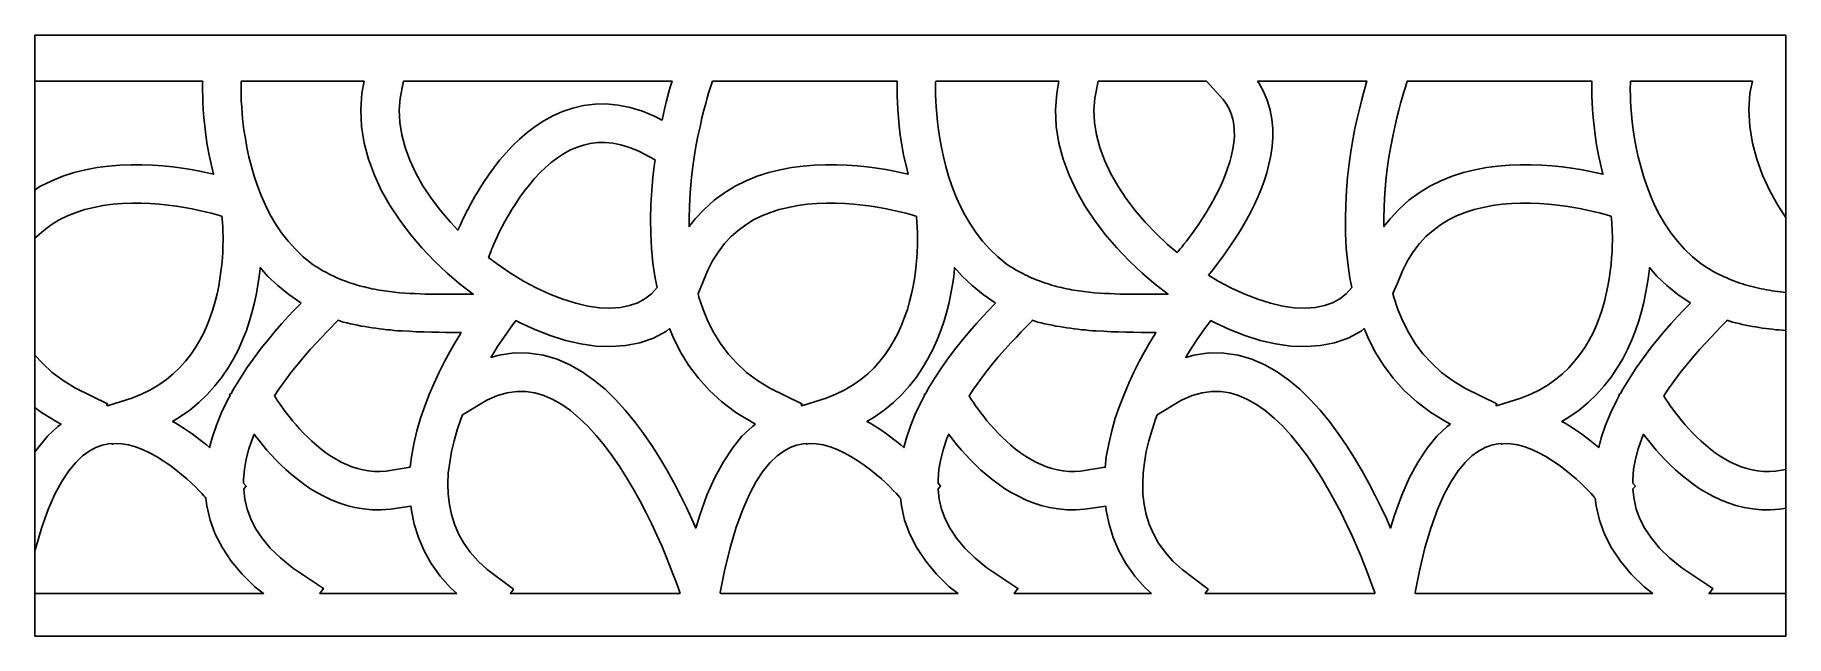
# Model space of a CAD drawing. Extents: x -52 to 65, y 4 to 44.
import ezdxf

# ---------------------------------------------------------------- set-up
doc = ezdxf.new("R2010")
doc.units = 0
doc.header["$MEASUREMENT"] = 0
doc.layers.get('0').update_dxf_attribs({"linetype": 'CONTINUOUS'})
doc.layers.add('LAYER_1', color=18, linetype='CONTINUOUS')

msp = doc.modelspace()

# ---------------------------------------------------------------- linework, layer by layer
for p, q in [((-51.87, 4.4), (-51.87, 44.4)), ((64.58, 4.4), (64.58, 44.4))]:
    msp.add_line(p, q)
at = {"layer": 'LAYER_1'}
for points in [[(64.58, 44.4), (-30.08, 44.4), (-51.87, 44.4)], [(64.58, 44.39), (-51.87, 44.39)], [(-51.87, 4.4), (64.58, 4.4)], [(-51.87, 4.4), (-30.08, 4.4), (64.58, 4.4)]]:
    msp.add_lwpolyline(points, dxfattribs=at)
for points in [[(-40.71, 41.32), (-40.72, 41.19), (-40.72, 40.97), (-40.72, 40.68), (-40.71, 40.33), (-40.7, 39.91), (-40.68, 39.44), (-40.64, 38.92), (-40.58, 38.35), (-40.5, 37.74), (-40.41, 37.09), (-40.28, 36.41), (-40.13, 35.71), (-39.99, 35.13), (-40.4, 35.23), (-40.92, 35.34), (-41.48, 35.44), (-42.08, 35.54), (-42.71, 35.62), (-43.37, 35.69), (-44.05, 35.74), (-44.76, 35.77), (-45.48, 35.77), (-46.23, 35.74), (-46.98, 35.68), (-47.74, 35.58), (-48.5, 35.43), (-49.26, 35.24), (-50.02, 35), (-50.76, 34.69), (-51.5, 34.33), (-51.87, 34.1), (-51.87, 41.32), (-40.71, 41.32)], [(-38.15, 41.32), (-29.98, 41.32), (-30.13, 40.54), (-30.21, 39.43), (-30.16, 38.31), (-29.98, 37.21), (-29.69, 36.13), (-29.3, 35.07), (-28.82, 34.04), (-28.25, 33.04), (-27.61, 32.07), (-26.9, 31.13), (-26.14, 30.23), (-25.32, 29.37), (-24.45, 28.55), (-23.54, 27.78), (-22.72, 27.15), (-24.15, 27.15), (-24.86, 27.15), (-25.21, 27.15), (-25.56, 27.16), (-25.91, 27.16), (-26.25, 27.17), (-26.6, 27.19), (-26.94, 27.2), (-27.28, 27.23), (-27.62, 27.25), (-27.96, 27.29), (-28.3, 27.32), (-28.63, 27.37), (-28.97, 27.42), (-29.3, 27.48), (-29.47, 27.51), (-29.63, 27.55), (-29.79, 27.59), (-29.96, 27.63), (-30.12, 27.67), (-30.29, 27.71), (-30.45, 27.76), (-30.61, 27.81), (-30.77, 27.86), (-30.93, 27.91), (-31.1, 27.97), (-31.26, 28.03), (-31.42, 28.09), (-31.58, 28.15), (-31.74, 28.22), (-31.89, 28.29), (-32.05, 28.37), (-32.21, 28.44), (-32.37, 28.52), (-32.53, 28.61), (-32.68, 28.69), (-32.84, 28.78), (-32.99, 28.88), (-33.15, 28.97), (-33.3, 29.07), (-33.46, 29.18), (-34.03, 29.64), (-34.55, 30.14), (-35.03, 30.68), (-35.47, 31.24), (-35.87, 31.83), (-36.22, 32.44), (-36.54, 33.07), (-36.83, 33.71), (-37.08, 34.36), (-37.29, 35.01), (-37.48, 35.65), (-37.64, 36.29), (-37.77, 36.91), (-37.88, 37.51), (-37.97, 38.09), (-38.04, 38.63), (-38.09, 39.14), (-38.12, 39.61), (-38.15, 40.03), (-38.16, 40.39), (-38.16, 40.7), (-38.16, 40.95), (-38.16, 41.13), (-38.16, 41.23)], [(-27.37, 41.32), (-9.5, 41.32), (-9.52, 41.27), (-9.62, 40.93), (-9.73, 40.52), (-9.86, 40.03), (-10, 39.47), (-10.14, 38.85), (-10.17, 38.74), (-10.63, 38.98), (-11.46, 39.33), (-12.28, 39.58), (-13.09, 39.74), (-13.88, 39.81), (-14.64, 39.79), (-15.39, 39.7), (-16.1, 39.54), (-16.78, 39.31), (-17.42, 39.02), (-18.03, 38.69), (-18.6, 38.32), (-19.14, 37.91), (-19.64, 37.47), (-20.12, 37.02), (-20.56, 36.54), (-20.97, 36.06), (-21.36, 35.57), (-21.71, 35.08), (-22.04, 34.59), (-22.34, 34.12), (-22.62, 33.65), (-22.87, 33.21), (-23.09, 32.79), (-23.29, 32.4), (-23.46, 32.04), (-23.6, 31.73), (-23.72, 31.45), (-23.74, 31.42), (-24.24, 31.94), (-24.91, 32.73), (-25.52, 33.54), (-26.07, 34.37), (-26.54, 35.21), (-26.94, 36.06), (-27.25, 36.91), (-27.47, 37.75), (-27.61, 38.58), (-27.65, 39.4), (-27.59, 40.2)], [(-6.81, 41.32), (5.48, 41.32), (5.47, 41.19), (5.47, 40.97), (5.47, 40.68), (5.47, 40.33), (5.49, 39.91), (5.51, 39.44), (5.55, 38.92), (5.61, 38.35), (5.68, 37.74), (5.78, 37.09), (5.9, 36.41), (6.06, 35.71), (6.2, 35.13), (5.78, 35.23), (5.27, 35.34), (4.71, 35.44), (4.11, 35.54), (3.48, 35.62), (2.82, 35.69), (2.14, 35.74), (1.43, 35.77), (0.7, 35.77), (-0.04, 35.74), (-0.79, 35.68), (-1.55, 35.58), (-2.31, 35.43), (-3.07, 35.24), (-3.83, 35), (-4.58, 34.69), (-5.31, 34.33), (-6.02, 33.9), (-6.7, 33.4), (-7.35, 32.82), (-7.96, 32.17), (-8.37, 31.65), (-8.37, 32.15), (-8.35, 33.02), (-8.3, 33.87), (-8.23, 34.69), (-8.14, 35.49), (-8.03, 36.26), (-7.91, 36.99), (-7.78, 37.67), (-7.64, 38.3), (-7.51, 38.88), (-7.38, 39.4), (-7.26, 39.85), (-7.16, 40.23), (-7.07, 40.53), (-7, 40.74), (-6.96, 40.87)], [(8.04, 41.32), (16.23, 41.32), (16.08, 40.54), (16, 39.43), (16.05, 38.31), (16.23, 37.21), (16.52, 36.13), (16.91, 35.07), (17.39, 34.04), (17.96, 33.04), (18.6, 32.07), (19.3, 31.13), (20.07, 30.23), (20.89, 29.37), (21.76, 28.55), (22.67, 27.78), (23.49, 27.15), (22.05, 27.15), (21.34, 27.15), (20.99, 27.15), (20.64, 27.16), (20.29, 27.16), (19.95, 27.17), (19.6, 27.19), (19.26, 27.2), (18.92, 27.23), (18.57, 27.25), (18.24, 27.28), (17.9, 27.32), (17.56, 27.37), (17.23, 27.42), (17.06, 27.45), (16.9, 27.48), (16.73, 27.51), (16.56, 27.55), (16.4, 27.59), (16.24, 27.62), (16.07, 27.67), (15.91, 27.71), (15.74, 27.76), (15.58, 27.81), (15.42, 27.86), (15.26, 27.91), (15.1, 27.97), (14.94, 28.03), (14.78, 28.09), (14.62, 28.15), (14.46, 28.22), (14.3, 28.29), (14.14, 28.37), (13.98, 28.44), (13.82, 28.52), (13.66, 28.61), (13.51, 28.69), (13.35, 28.78), (13.19, 28.88), (13.04, 28.97), (12.88, 29.07), (12.73, 29.18), (12.16, 29.64), (11.63, 30.14), (11.15, 30.68), (10.72, 31.24), (10.32, 31.83), (9.97, 32.44), (9.65, 33.07), (9.36, 33.71), (9.11, 34.36), (8.89, 35.01), (8.71, 35.65), (8.55, 36.29), (8.41, 36.91), (8.31, 37.51), (8.22, 38.09), (8.15, 38.63), (8.1, 39.14), (8.07, 39.61), (8.04, 40.03), (8.03, 40.39), (8.03, 40.7), (8.03, 40.95), (8.03, 41.13), (8.03, 41.23)], [(18.84, 41.32), (26.05, 41.32), (27.15, 40.11), (27.37, 39.8), (27.55, 39.48), (27.69, 39.15), (27.79, 38.8), (27.86, 38.44), (27.89, 38.06), (27.9, 37.67), (27.87, 37.25), (27.8, 36.83), (27.71, 36.4), (27.6, 35.96), (27.45, 35.51), (27.29, 35.07), (27.1, 34.62), (26.9, 34.19), (26.69, 33.76), (26.46, 33.34), (26.23, 32.93), (26, 32.54), (25.76, 32.17), (25.53, 31.82), (25.31, 31.5), (25.09, 31.2), (24.89, 30.92), (24.71, 30.68), (24.54, 30.47), (24.4, 30.29), (24.29, 30.16), (24.2, 30.06), (24.16, 30), (24.09, 29.93), (23.46, 30.46), (22.69, 31.18), (21.97, 31.94), (21.3, 32.73), (20.69, 33.54), (20.14, 34.37), (19.67, 35.21), (19.27, 36.06), (18.96, 36.91), (18.73, 37.75), (18.6, 38.58), (18.56, 39.4), (18.62, 40.2)], [(29.43, 41.32), (36.71, 41.32), (36.69, 41.27), (36.59, 40.93), (36.48, 40.52), (36.35, 40.03), (36.21, 39.47), (36.07, 38.85), (35.92, 38.17), (35.78, 37.43), (35.65, 36.65), (35.54, 35.82), (35.43, 34.95), (35.35, 34.05), (35.3, 33.12), (35.28, 32.17), (35.29, 31.2), (35.34, 30.21), (35.44, 29.21), (35.58, 28.21), (35.71, 27.59), (35.34, 27.18), (34.91, 26.84), (34.43, 26.58), (33.89, 26.39), (33.28, 26.27), (32.61, 26.22), (31.88, 26.25), (31.11, 26.36), (30.29, 26.55), (29.45, 26.81), (28.59, 27.15), (27.71, 27.56), (26.83, 28.02), (26.17, 28.42), (26.26, 28.52), (26.39, 28.68), (26.55, 28.88), (26.73, 29.12), (26.94, 29.39), (27.16, 29.69), (27.4, 30.03), (27.65, 30.39), (27.91, 30.78), (28.17, 31.2), (28.44, 31.64), (28.7, 32.1), (28.96, 32.58), (29.21, 33.08), (29.45, 33.6), (29.67, 34.13), (29.87, 34.67), (30.05, 35.23), (30.2, 35.8), (30.32, 36.39), (30.41, 36.98), (30.45, 37.58), (30.45, 38.18), (30.4, 38.79), (30.28, 39.4), (30.1, 40), (29.86, 40.6), (29.54, 41.17)], [(39.4, 41.32), (51.68, 41.32), (51.68, 41.19), (51.68, 40.97), (51.68, 40.68), (51.68, 40.33), (51.7, 39.91), (51.72, 39.44), (51.76, 38.92), (51.82, 38.35), (51.89, 37.74), (51.99, 37.09), (52.11, 36.41), (52.26, 35.71), (52.41, 35.13), (51.99, 35.23), (51.47, 35.34), (50.91, 35.44), (50.32, 35.54), (49.69, 35.62), (49.03, 35.69), (48.34, 35.74), (47.64, 35.77), (46.91, 35.77), (46.17, 35.74), (45.42, 35.68), (44.66, 35.58), (43.9, 35.43), (43.14, 35.24), (42.38, 35), (41.63, 34.69), (40.9, 34.33), (40.19, 33.9), (39.5, 33.4), (38.86, 32.82), (38.25, 32.17), (37.84, 31.65), (37.84, 32.15), (37.86, 33.02), (37.91, 33.87), (37.98, 34.69), (38.07, 35.49), (38.18, 36.26), (38.3, 36.99), (38.43, 37.67), (38.56, 38.3), (38.7, 38.88), (38.83, 39.4), (38.94, 39.85), (39.05, 40.23), (39.14, 40.53), (39.21, 40.74), (39.25, 40.87)], [(54.24, 41.32), (62.35, 41.32), (62.19, 40.54), (62.12, 39.43), (62.17, 38.31), (62.35, 37.21), (62.64, 36.13), (63.03, 35.07), (63.51, 34.04), (64.07, 33.04), (64.58, 32.26), (64.58, 27.27), (64.22, 27.31), (64.03, 27.33), (63.85, 27.36), (63.67, 27.38), (63.49, 27.41), (63.3, 27.44), (63.12, 27.48), (62.94, 27.51), (62.76, 27.55), (62.58, 27.59), (62.41, 27.63), (62.23, 27.68), (62.05, 27.73), (61.87, 27.78), (61.7, 27.83), (61.52, 27.89), (61.34, 27.95), (61.17, 28.02), (60.99, 28.08), (60.82, 28.15), (60.65, 28.23), (60.47, 28.31), (60.3, 28.39), (60.13, 28.47), (59.96, 28.56), (59.78, 28.65), (59.61, 28.75), (59.44, 28.85), (59.27, 28.95), (59.11, 29.06), (58.94, 29.18), (58.37, 29.64), (57.84, 30.14), (57.36, 30.68), (56.93, 31.24), (56.53, 31.83), (56.17, 32.44), (55.85, 33.07), (55.57, 33.71), (55.32, 34.36), (55.1, 35.01), (54.92, 35.65), (54.76, 36.29), (54.62, 36.91), (54.51, 37.51), (54.43, 38.09), (54.36, 38.63), (54.31, 39.14), (54.27, 39.61), (54.25, 40.03), (54.24, 40.39), (54.23, 40.7), (54.23, 40.95), (54.24, 41.13), (54.24, 41.23)], [(-10.63, 36.1), (-11.71, 36.66), (-12.32, 36.92), (-12.9, 37.09), (-13.45, 37.2), (-13.97, 37.25), (-14.46, 37.24), (-14.94, 37.18), (-15.4, 37.07), (-15.85, 36.92), (-16.29, 36.73), (-16.71, 36.5), (-17.13, 36.22), (-17.53, 35.92), (-17.92, 35.58), (-18.29, 35.22), (-18.65, 34.84), (-18.99, 34.44), (-19.32, 34.03), (-19.62, 33.61), (-19.9, 33.19), (-20.16, 32.78), (-20.4, 32.37), (-20.62, 31.98), (-20.82, 31.62), (-20.99, 31.27), (-21.14, 30.96), (-21.27, 30.68), (-21.37, 30.44), (-21.45, 30.26), (-21.51, 30.12), (-21.54, 30.04), (-21.7, 29.6), (-21.11, 29.14), (-20.25, 28.55), (-19.38, 28.02), (-18.5, 27.56), (-17.62, 27.15), (-16.76, 26.81), (-15.91, 26.55), (-15.1, 26.36), (-14.33, 26.25), (-13.6, 26.22), (-12.93, 26.27), (-12.32, 26.39), (-11.78, 26.58), (-11.3, 26.84), (-10.87, 27.18), (-10.5, 27.59), (-10.62, 28.21), (-10.77, 29.21), (-10.87, 30.21), (-10.92, 31.2), (-10.93, 32.17), (-10.91, 33.12), (-10.85, 34.05), (-10.77, 34.95), (-10.67, 35.82)], [(-51.87, 23.09), (-51.87, 30.87), (-51.75, 30.99), (-51.28, 31.4), (-50.79, 31.77), (-50.26, 32.09), (-49.71, 32.36), (-49.14, 32.59), (-48.55, 32.78), (-47.95, 32.93), (-47.33, 33.05), (-46.7, 33.14), (-46.07, 33.19), (-45.44, 33.21), (-44.81, 33.21), (-44.2, 33.19), (-43.6, 33.14), (-43.01, 33.08), (-42.45, 33.01), (-41.92, 32.92), (-41.42, 32.83), (-40.95, 32.73), (-40.53, 32.63), (-40.15, 32.54), (-39.81, 32.45), (-39.54, 32.37), (-39.44, 32.34), (-39.4, 31.92), (-39.39, 31.84), (-39.38, 31.72), (-39.37, 31.54), (-39.37, 31.31), (-39.36, 31.03), (-39.36, 30.72), (-39.37, 30.37), (-39.38, 29.98), (-39.41, 29.56), (-39.44, 29.12), (-39.5, 28.66), (-39.57, 28.18), (-39.65, 27.68), (-39.76, 27.17), (-39.89, 26.66), (-40.04, 26.14), (-40.22, 25.62), (-40.42, 25.1), (-40.65, 24.59), (-40.91, 24.1), (-41.19, 23.61), (-41.51, 23.14), (-41.86, 22.69), (-42.25, 22.26), (-42.67, 21.85), (-43.13, 21.47), (-43.64, 21.11), (-44.19, 20.79), (-44.79, 20.5), (-45.44, 20.24), (-46.99, 19.75), (-47.1, 19.75), (-47.05, 19.85), (-49.17, 20.89), (-49.99, 21.4), (-50.73, 21.95), (-51.38, 22.55)], [(-0.81, 19.75), (0.75, 20.24), (1.4, 20.5), (2, 20.79), (2.55, 21.11), (3.05, 21.47), (3.52, 21.85), (3.94, 22.26), (4.32, 22.69), (4.68, 23.14), (4.99, 23.61), (5.28, 24.1), (5.54, 24.59), (5.77, 25.1), (5.97, 25.62), (6.15, 26.14), (6.3, 26.66), (6.43, 27.17), (6.53, 27.68), (6.62, 28.18), (6.69, 28.66), (6.74, 29.12), (6.78, 29.56), (6.81, 29.98), (6.82, 30.37), (6.83, 30.72), (6.83, 31.03), (6.82, 31.31), (6.81, 31.54), (6.8, 31.72), (6.79, 31.84), (6.79, 31.92), (6.75, 32.34), (6.65, 32.37), (6.37, 32.45), (6.04, 32.54), (5.66, 32.63), (5.24, 32.73), (4.77, 32.83), (4.27, 32.92), (3.74, 33.01), (3.18, 33.08), (2.59, 33.14), (1.99, 33.19), (1.37, 33.21), (0.75, 33.21), (0.12, 33.19), (-0.51, 33.14), (-1.14, 33.05), (-1.76, 32.93), (-2.37, 32.78), (-2.96, 32.59), (-3.53, 32.36), (-4.08, 32.09), (-4.6, 31.77), (-5.1, 31.4), (-5.57, 30.99), (-6.01, 30.52), (-6.42, 29.98), (-6.8, 29.38), (-7.14, 28.71), (-7.47, 27.88), (-7.77, 27.19), (-7.71, 26.95), (-7.44, 26.14), (-7.11, 25.35), (-6.72, 24.59), (-6.28, 23.87), (-5.77, 23.19), (-5.19, 22.55), (-4.54, 21.95), (-3.81, 21.4), (-2.99, 20.89), (-0.86, 19.85), (-0.91, 19.75)], [(45.4, 19.75), (46.96, 20.24), (47.61, 20.5), (48.21, 20.79), (48.76, 21.11), (49.26, 21.47), (49.72, 21.85), (50.15, 22.26), (50.53, 22.69), (50.88, 23.14), (51.2, 23.61), (51.49, 24.1), (51.75, 24.59), (51.98, 25.1), (52.18, 25.62), (52.35, 26.14), (52.51, 26.66), (52.63, 27.17), (52.74, 27.68), (52.83, 28.18), (52.9, 28.66), (52.95, 29.12), (52.99, 29.56), (53.02, 29.98), (53.03, 30.37), (53.04, 30.72), (53.04, 31.03), (53.03, 31.31), (53.02, 31.54), (53.01, 31.72), (53, 31.84), (53, 31.92), (52.96, 32.34), (52.86, 32.37), (52.58, 32.45), (52.25, 32.54), (51.87, 32.63), (51.45, 32.73), (50.98, 32.83), (50.48, 32.92), (49.94, 33.01), (49.38, 33.08), (48.8, 33.14), (48.2, 33.19), (47.58, 33.21), (46.96, 33.21), (46.33, 33.19), (45.7, 33.14), (45.07, 33.05), (44.45, 32.93), (43.84, 32.78), (43.25, 32.59), (42.68, 32.36), (42.13, 32.09), (41.61, 31.77), (41.11, 31.4), (40.64, 30.99), (40.2, 30.52), (39.79, 29.98), (39.41, 29.38), (39.07, 28.71), (38.74, 27.88), (38.44, 27.19), (38.5, 26.95), (38.77, 26.14), (39.1, 25.35), (39.49, 24.59), (39.93, 23.87), (40.44, 23.19), (41.02, 22.55), (41.67, 21.95), (42.4, 21.4), (43.22, 20.89), (45.35, 19.85), (45.29, 19.75)], [(-34.17, 26.56), (-34.19, 26.58), (-34.99, 27.13), (-35.73, 27.72), (-36.4, 28.36), (-36.89, 28.92), (-36.9, 28.87), (-36.96, 28.33), (-37.04, 27.77), (-37.14, 27.19), (-37.27, 26.6), (-37.42, 25.99), (-37.6, 25.37), (-37.81, 24.74), (-38.06, 24.11), (-38.34, 23.48), (-38.67, 22.86), (-39.03, 22.24), (-39.44, 21.63), (-39.9, 21.05), (-40.41, 20.48), (-40.97, 19.94), (-41.58, 19.44), (-42.25, 18.96), (-42.72, 18.68), (-42.5, 18.56), (-41.94, 18.22), (-41.41, 17.85), (-40.92, 17.49), (-40.47, 17.12), (-40.26, 16.94), (-40.09, 17.6), (-39.8, 18.44), (-39.46, 19.27), (-39.08, 20.06), (-38.89, 20.41), (-38.93, 20.47), (-38.82, 20.55), (-38.67, 20.82), (-38.23, 21.55), (-37.77, 22.26), (-37.29, 22.92), (-36.82, 23.55), (-36.35, 24.14), (-35.89, 24.69), (-35.45, 25.2), (-35.03, 25.66), (-34.65, 26.06), (-34.3, 26.42)], [(12.02, 26.56), (12, 26.58), (11.2, 27.13), (10.46, 27.72), (9.79, 28.36), (9.29, 28.92), (9.29, 28.87), (9.23, 28.33), (9.15, 27.77), (9.04, 27.19), (8.92, 26.6), (8.77, 25.99), (8.59, 25.37), (8.37, 24.74), (8.13, 24.11), (7.84, 23.48), (7.52, 22.86), (7.16, 22.24), (6.75, 21.63), (6.29, 21.05), (5.78, 20.48), (5.22, 19.94), (4.61, 19.44), (3.94, 18.96), (3.46, 18.68), (3.68, 18.56), (4.25, 18.22), (4.77, 17.85), (5.26, 17.49), (5.72, 17.12), (5.92, 16.94), (6.1, 17.6), (6.38, 18.44), (6.72, 19.27), (7.11, 20.06), (7.3, 20.41), (7.26, 20.47), (7.37, 20.55), (7.52, 20.82), (7.96, 21.55), (8.42, 22.26), (8.89, 22.92), (9.37, 23.55), (9.84, 24.14), (10.3, 24.69), (10.74, 25.2), (11.16, 25.66), (11.54, 26.06), (11.88, 26.42)], [(58.23, 26.56), (58.21, 26.58), (57.4, 27.13), (56.67, 27.72), (56, 28.36), (55.5, 28.92), (55.5, 28.87), (55.44, 28.33), (55.35, 27.77), (55.25, 27.19), (55.13, 26.6), (54.98, 25.99), (54.79, 25.37), (54.58, 24.74), (54.34, 24.11), (54.05, 23.48), (53.73, 22.86), (53.36, 22.24), (52.95, 21.63), (52.5, 21.05), (51.99, 20.48), (51.43, 19.94), (50.82, 19.44), (50.15, 18.96), (49.67, 18.68), (49.89, 18.56), (50.46, 18.22), (50.98, 17.85), (51.47, 17.49), (51.92, 17.12), (52.13, 16.94), (52.3, 17.6), (52.59, 18.44), (52.93, 19.27), (53.31, 20.06), (53.5, 20.41), (53.47, 20.47), (53.58, 20.55), (53.73, 20.82), (54.17, 21.55), (54.63, 22.26), (55.1, 22.92), (55.58, 23.55), (56.05, 24.14), (56.51, 24.69), (56.95, 25.2), (57.37, 25.66), (57.75, 26.06), (58.09, 26.42)], [(-26.91, 15.63), (-26.83, 16.33), (-26.67, 17.2), (-26.47, 18.05), (-26.23, 18.89), (-25.95, 19.7), (-25.65, 20.48), (-25.33, 21.24), (-24.99, 21.97), (-24.64, 22.67), (-24.28, 23.32), (-23.93, 23.94), (-23.58, 24.52), (-23.53, 24.6), (-24.52, 24.61), (-25.02, 24.62), (-25.51, 24.62), (-26.01, 24.64), (-26.5, 24.65), (-26.99, 24.68), (-27.48, 24.71), (-27.73, 24.72), (-27.98, 24.74), (-28.22, 24.77), (-28.47, 24.79), (-28.71, 24.82), (-28.95, 24.84), (-29.2, 24.88), (-29.44, 24.91), (-29.69, 24.95), (-29.93, 24.99), (-30.17, 25.03), (-30.41, 25.08), (-30.65, 25.13), (-30.89, 25.18), (-31.13, 25.24), (-31.37, 25.3), (-31.71, 25.42), (-31.75, 25.38), (-31.94, 25.18), (-32.18, 24.93), (-32.47, 24.64), (-32.79, 24.3), (-33.15, 23.92), (-33.54, 23.49), (-33.95, 23.03), (-34.37, 22.52), (-34.8, 21.98), (-35.23, 21.41), (-35.65, 20.82), (-35.94, 20.38), (-35.88, 20.29), (-35.78, 20.13), (-35.65, 19.94), (-35.5, 19.73), (-35.34, 19.5), (-35.16, 19.25), (-34.96, 19), (-34.75, 18.73), (-34.51, 18.46), (-34.27, 18.18), (-34.01, 17.91), (-33.73, 17.63), (-33.45, 17.36), (-33.15, 17.1), (-32.84, 16.84), (-32.52, 16.6), (-32.19, 16.38), (-31.85, 16.17), (-31.5, 15.98), (-31.15, 15.81), (-30.79, 15.67), (-30.43, 15.55), (-30.06, 15.46), (-29.68, 15.39), (-29.3, 15.36), (-28.91, 15.35), (-28.51, 15.38)], [(-3.94, 18.51), (-4.22, 18.65), (-5.25, 19.28), (-6.18, 19.98), (-7.01, 20.74), (-7.75, 21.56), (-8.4, 22.43), (-8.95, 23.34), (-9.43, 24.28), (-9.68, 24.86), (-9.88, 24.7), (-10.74, 24.23), (-11.65, 23.91), (-12.59, 23.73), (-13.57, 23.66), (-14.56, 23.7), (-15.57, 23.85), (-16.58, 24.08), (-17.6, 24.4), (-18.62, 24.8), (-19.64, 25.26), (-19.88, 25.4), (-19.91, 25.36), (-20.08, 25.13), (-20.29, 24.85), (-20.53, 24.5), (-20.8, 24.11), (-21.1, 23.67), (-21.4, 23.18), (-21.55, 22.94), (-21, 23.1), (-20, 23.24), (-19.01, 23.23), (-18.06, 23.09), (-17.15, 22.82), (-16.29, 22.44), (-15.47, 21.98), (-14.7, 21.43), (-13.96, 20.82), (-13.27, 20.14), (-12.61, 19.43), (-11.99, 18.67), (-11.4, 17.88), (-10.84, 17.07), (-10.32, 16.24), (-9.83, 15.41), (-9.37, 14.57), (-8.94, 13.75), (-8.55, 12.95), (-8.18, 12.17), (-7.92, 11.58), (-7.66, 12.44), (-7.18, 13.77), (-6.66, 14.96), (-6.09, 16), (-5.49, 16.91), (-4.85, 17.7), (-4.16, 18.35)], [(19.3, 15.6), (19.38, 16.33), (19.54, 17.2), (19.74, 18.05), (19.98, 18.89), (20.25, 19.7), (20.56, 20.48), (20.88, 21.24), (21.22, 21.97), (21.57, 22.67), (21.93, 23.32), (22.28, 23.94), (22.63, 24.52), (22.68, 24.6), (21.69, 24.61), (21.19, 24.62), (20.69, 24.62), (20.2, 24.64), (19.7, 24.65), (19.21, 24.68), (18.71, 24.71), (18.47, 24.72), (18.22, 24.74), (17.97, 24.77), (17.73, 24.79), (17.48, 24.82), (17.24, 24.84), (16.99, 24.88), (16.75, 24.91), (16.51, 24.95), (16.26, 24.99), (16.02, 25.03), (15.78, 25.08), (15.54, 25.13), (15.3, 25.18), (15.05, 25.24), (14.81, 25.3), (14.47, 25.42), (14.44, 25.38), (14.24, 25.18), (14, 24.93), (13.72, 24.64), (13.4, 24.3), (13.04, 23.92), (12.65, 23.49), (12.24, 23.03), (11.82, 22.52), (11.39, 21.98), (10.96, 21.41), (10.54, 20.82), (10.25, 20.38), (10.3, 20.29), (10.41, 20.13), (10.54, 19.94), (10.68, 19.73), (10.85, 19.5), (11.03, 19.25), (11.23, 19), (11.44, 18.73), (11.67, 18.46), (11.92, 18.18), (12.18, 17.91), (12.45, 17.63), (12.74, 17.36), (13.04, 17.1), (13.35, 16.84), (13.67, 16.6), (14, 16.38), (14.34, 16.17), (14.69, 15.98), (15.04, 15.81), (15.4, 15.67), (15.76, 15.55), (16.13, 15.46), (16.51, 15.39), (16.89, 15.36), (17.28, 15.35), (17.67, 15.38), (19.29, 15.63)], [(42.27, 18.51), (41.99, 18.65), (40.96, 19.28), (40.03, 19.98), (39.2, 20.74), (38.46, 21.56), (37.81, 22.43), (37.25, 23.34), (36.78, 24.28), (36.53, 24.86), (36.32, 24.7), (35.47, 24.23), (34.56, 23.91), (33.62, 23.73), (32.64, 23.66), (31.65, 23.7), (30.64, 23.85), (29.62, 24.08), (28.6, 24.4), (27.58, 24.8), (26.57, 25.26), (26.32, 25.4), (26.3, 25.36), (26.13, 25.13), (25.92, 24.85), (25.67, 24.5), (25.4, 24.11), (25.11, 23.67), (24.8, 23.18), (24.66, 22.94), (25.21, 23.1), (26.21, 23.24), (27.19, 23.23), (28.14, 23.09), (29.05, 22.82), (29.92, 22.44), (30.74, 21.98), (31.51, 21.43), (32.25, 20.82), (32.94, 20.14), (33.6, 19.43), (34.22, 18.67), (34.81, 17.88), (35.36, 17.07), (35.89, 16.24), (36.38, 15.41), (36.84, 14.57), (37.27, 13.75), (37.66, 12.95), (38.03, 12.17), (38.29, 11.58), (38.55, 12.44), (39.03, 13.77), (39.55, 14.96), (40.12, 16), (40.72, 16.91), (41.36, 17.7), (42.05, 18.35)], [(64.58, 24.73), (64.58, 15.49), (63.88, 15.38), (63.48, 15.35), (63.1, 15.36), (62.71, 15.39), (62.34, 15.46), (61.97, 15.55), (61.61, 15.67), (61.25, 15.81), (60.89, 15.98), (60.55, 16.17), (60.21, 16.38), (59.88, 16.6), (59.56, 16.84), (59.25, 17.1), (58.95, 17.36), (58.66, 17.63), (58.39, 17.91), (58.13, 18.18), (57.88, 18.46), (57.65, 18.73), (57.44, 19), (57.24, 19.25), (57.06, 19.5), (56.89, 19.73), (56.75, 19.94), (56.62, 20.13), (56.51, 20.29), (56.46, 20.38), (56.74, 20.82), (57.17, 21.41), (57.6, 21.98), (58.03, 22.52), (58.45, 23.03), (58.86, 23.49), (59.25, 23.92), (59.61, 24.3), (59.93, 24.64), (60.21, 24.93), (60.45, 25.18), (60.65, 25.38), (60.68, 25.42), (61.02, 25.3), (61.24, 25.24), (61.46, 25.19), (61.68, 25.14), (61.9, 25.09), (62.13, 25.05), (62.35, 25.01), (62.57, 24.97), (62.79, 24.94), (63.01, 24.9), (63.24, 24.87), (63.46, 24.84), (63.69, 24.82), (63.91, 24.79), (64.13, 24.77)], [(-8.95, 7.22), (-20.25, 7.22), (-20.05, 7.51), (-21.79, 8.82), (-22.4, 9.39), (-22.92, 9.98), (-23.35, 10.59), (-23.7, 11.2), (-23.97, 11.84), (-24.17, 12.49), (-24.31, 13.16), (-24.39, 13.84), (-24.41, 14.54), (-24.38, 15.25), (-24.29, 15.96), (-24.17, 16.68), (-24, 17.4), (-23.79, 18.12), (-23.55, 18.83), (-23.44, 19.12), (-21.83, 20.09), (-21.12, 20.4), (-20.46, 20.59), (-19.83, 20.68), (-19.22, 20.68), (-18.62, 20.58), (-18.03, 20.41), (-17.44, 20.15), (-16.84, 19.81), (-16.26, 19.4), (-15.67, 18.91), (-15.1, 18.36), (-14.54, 17.75), (-14, 17.09), (-13.48, 16.39), (-12.98, 15.66), (-12.5, 14.91), (-12.05, 14.14), (-11.62, 13.37), (-11.22, 12.6), (-10.85, 11.84), (-10.51, 11.11), (-10.19, 10.4), (-9.91, 9.73), (-9.66, 9.12), (-9.44, 8.55), (-9.25, 8.06), (-9.1, 7.63), (-8.98, 7.29)], [(37.25, 7.22), (25.96, 7.22), (26.16, 7.51), (24.42, 8.82), (23.8, 9.39), (23.29, 9.98), (22.86, 10.59), (22.51, 11.2), (22.24, 11.84), (22.04, 12.49), (21.9, 13.16), (21.82, 13.84), (21.8, 14.54), (21.83, 15.25), (21.91, 15.96), (22.04, 16.68), (22.21, 17.4), (22.42, 18.12), (22.66, 18.83), (22.77, 19.12), (24.38, 20.09), (25.08, 20.4), (25.75, 20.59), (26.38, 20.68), (26.99, 20.68), (27.59, 20.58), (28.18, 20.41), (28.77, 20.15), (29.36, 19.81), (29.95, 19.4), (30.54, 18.91), (31.11, 18.36), (31.67, 17.75), (32.21, 17.09), (32.73, 16.39), (33.23, 15.66), (33.71, 14.91), (34.16, 14.14), (34.58, 13.37), (34.99, 12.6), (35.36, 11.84), (35.7, 11.11), (36.01, 10.4), (36.3, 9.73), (36.55, 9.12), (36.77, 8.55), (36.96, 8.06), (37.11, 7.63), (37.23, 7.29)], [(-51.87, 16.63), (-51.87, 19.61), (-51.44, 19.28), (-50.41, 18.65), (-50.13, 18.51), (-50.35, 18.35), (-51.03, 17.7), (-51.68, 16.91)], [(-23.82, 7.22), (-32.92, 7.22), (-32.69, 7.57), (-34.74, 8.95), (-35.55, 9.6), (-36.22, 10.25), (-36.77, 10.91), (-37.2, 11.55), (-37.52, 12.2), (-37.76, 12.85), (-37.91, 13.5), (-37.99, 14.16), (-37.99, 14.2), (-37.82, 14.37), (-38, 14.58), (-38, 14.82), (-37.94, 15.5), (-37.82, 16.18), (-37.64, 16.86), (-37.41, 17.54), (-37.29, 17.83), (-37.2, 17.71), (-36.97, 17.41), (-36.72, 17.1), (-36.45, 16.78), (-36.16, 16.45), (-35.85, 16.13), (-35.52, 15.8), (-35.17, 15.47), (-34.8, 15.14), (-34.41, 14.83), (-34.01, 14.52), (-33.58, 14.23), (-33.13, 13.96), (-32.66, 13.7), (-32.17, 13.47), (-31.66, 13.26), (-31.14, 13.09), (-30.59, 12.95), (-30.02, 12.86), (-29.44, 12.8), (-28.84, 12.79), (-28.23, 12.84), (-26.87, 13.05), (-26.84, 12.75), (-26.65, 11.85), (-26.37, 10.95), (-25.99, 10.07), (-25.52, 9.22), (-24.93, 8.39), (-24.24, 7.6)], [(22.39, 7.22), (13.26, 7.22), (13.5, 7.57), (11.44, 8.95), (10.64, 9.6), (9.97, 10.25), (9.42, 10.91), (8.99, 11.55), (8.66, 12.2), (8.43, 12.85), (8.27, 13.5), (8.19, 14.16), (8.19, 14.2), (8.36, 14.37), (8.19, 14.58), (8.19, 14.82), (8.25, 15.5), (8.37, 16.18), (8.55, 16.86), (8.78, 17.54), (8.9, 17.83), (8.99, 17.71), (9.22, 17.41), (9.47, 17.1), (9.74, 16.78), (10.03, 16.45), (10.34, 16.13), (10.67, 15.8), (11.02, 15.47), (11.39, 15.14), (11.77, 14.83), (12.18, 14.52), (12.61, 14.23), (13.06, 13.96), (13.53, 13.7), (14.01, 13.47), (14.52, 13.26), (15.05, 13.09), (15.6, 12.95), (16.17, 12.86), (16.75, 12.8), (17.35, 12.79), (17.96, 12.84), (19.34, 13.05), (19.37, 12.75), (19.56, 11.85), (19.84, 10.95), (20.21, 10.07), (20.69, 9.22), (21.28, 8.39), (21.97, 7.6)], [(64.58, 12.9), (64.58, 7.22), (59.47, 7.22), (59.71, 7.57), (57.65, 8.95), (56.84, 9.6), (56.17, 10.25), (55.63, 10.91), (55.2, 11.55), (54.87, 12.2), (54.63, 12.85), (54.48, 13.5), (54.4, 14.16), (54.4, 14.2), (54.57, 14.37), (54.4, 14.58), (54.4, 14.82), (54.45, 15.5), (54.58, 16.18), (54.76, 16.86), (54.99, 17.54), (55.11, 17.83), (55.2, 17.71), (55.43, 17.41), (55.68, 17.1), (55.95, 16.78), (56.24, 16.45), (56.55, 16.13), (56.88, 15.8), (57.23, 15.47), (57.6, 15.14), (57.98, 14.83), (58.39, 14.52), (58.82, 14.23), (59.27, 13.96), (59.73, 13.7), (60.22, 13.47), (60.73, 13.26), (61.26, 13.09), (61.81, 12.95), (62.38, 12.86), (62.96, 12.8), (63.56, 12.79), (64.17, 12.84)], [(-51.87, 7.22), (-51.87, 10.09), (-51.82, 10.28), (-51.42, 11.64), (-50.99, 12.82), (-50.54, 13.84), (-50.08, 14.69), (-49.62, 15.39), (-49.16, 15.95), (-48.7, 16.39), (-48.26, 16.71), (-47.83, 16.95), (-47.4, 17.1), (-46.98, 17.19), (-46.74, 17.21), (-46.72, 17.16), (-46.53, 17.22), (-46.1, 17.19), (-45.65, 17.12), (-45.18, 16.99), (-44.71, 16.81), (-44.25, 16.6), (-43.78, 16.35), (-43.34, 16.07), (-42.91, 15.78), (-42.5, 15.47), (-42.12, 15.16), (-41.77, 14.86), (-41.46, 14.57), (-41.18, 14.3), (-40.95, 14.07), (-40.77, 13.88), (-40.64, 13.73), (-40.56, 13.64), (-40.5, 13.57), (-40.44, 13.06), (-40.22, 12.12), (-39.88, 11.18), (-39.41, 10.27), (-38.82, 9.38), (-38.1, 8.51), (-37.25, 7.68), (-36.67, 7.22)], [(9.52, 7.22), (-6.26, 7.22), (-6.29, 7.3), (-6.01, 8.73), (-5.63, 10.28), (-5.23, 11.64), (-4.8, 12.82), (-4.36, 13.84), (-3.9, 14.69), (-3.43, 15.39), (-2.97, 15.95), (-2.51, 16.39), (-2.07, 16.71), (-1.64, 16.95), (-1.22, 17.1), (-0.79, 17.19), (-0.55, 17.21), (-0.54, 17.16), (-0.34, 17.22), (0.09, 17.19), (0.54, 17.12), (1.01, 16.99), (1.47, 16.81), (1.94, 16.6), (2.4, 16.35), (2.85, 16.07), (3.28, 15.78), (3.69, 15.47), (4.07, 15.16), (4.42, 14.86), (4.73, 14.57), (5, 14.3), (5.23, 14.07), (5.42, 13.88), (5.55, 13.73), (5.62, 13.64), (5.69, 13.57), (5.75, 13.06), (5.97, 12.12), (6.31, 11.18), (6.77, 10.27), (7.37, 9.38), (8.09, 8.51), (8.94, 7.68)], [(55.72, 7.22), (39.95, 7.22), (39.92, 7.3), (40.2, 8.73), (40.57, 10.28), (40.98, 11.64), (41.41, 12.82), (41.85, 13.84), (42.31, 14.69), (42.78, 15.39), (43.24, 15.95), (43.7, 16.39), (44.14, 16.71), (44.57, 16.95), (44.99, 17.1), (45.42, 17.19), (45.66, 17.21), (45.67, 17.16), (45.87, 17.22), (46.29, 17.19), (46.75, 17.12), (47.21, 16.99), (47.68, 16.81), (48.15, 16.6), (48.61, 16.35), (49.06, 16.07), (49.49, 15.78), (49.9, 15.47), (50.28, 15.16), (50.63, 14.86), (50.94, 14.57), (51.21, 14.3), (51.44, 14.07), (51.63, 13.88), (51.76, 13.73), (51.83, 13.64), (51.9, 13.57), (51.96, 13.06), (52.18, 12.12), (52.52, 11.18), (52.98, 10.27), (53.57, 9.38), (54.29, 8.51), (55.15, 7.68)]]:
    msp.add_lwpolyline(points, close=True, dxfattribs=at)

doc.saveas('drawing.dxf')
